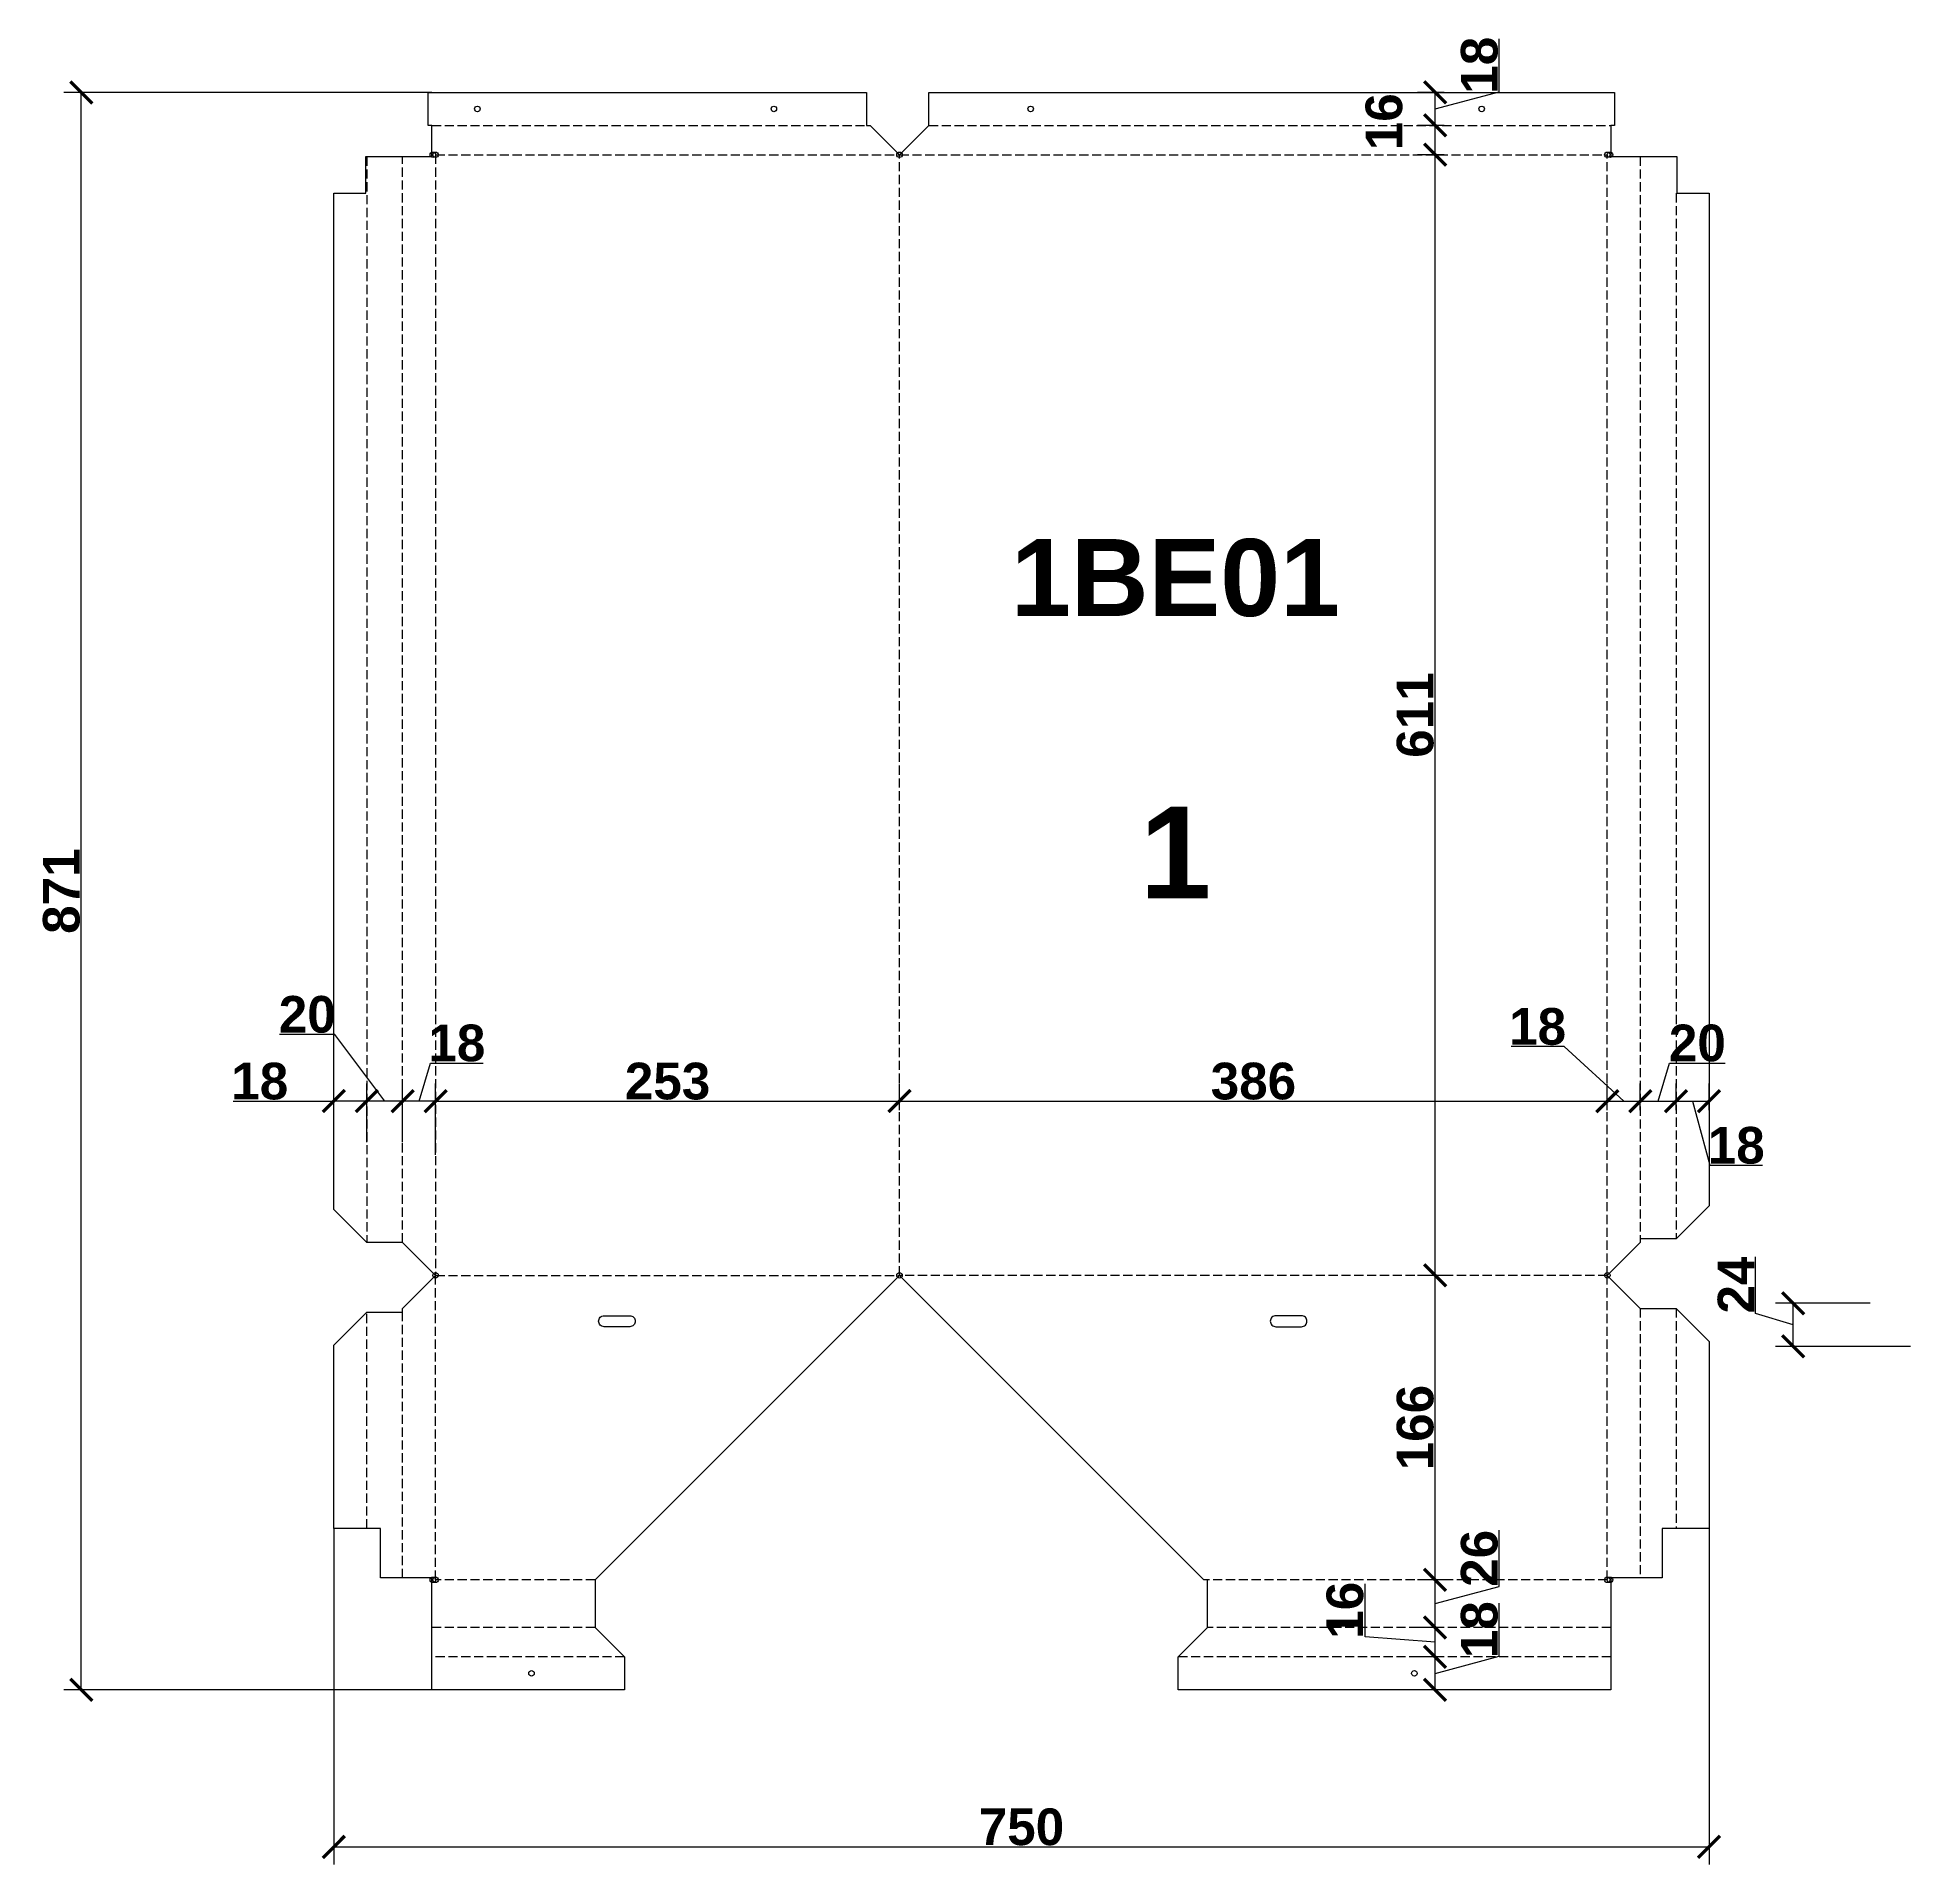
# Model space of a CAD drawing. Header units: millimetres. Extents: x -23420 to -22398, y -10134 to -9138.
import ezdxf
from ezdxf.enums import TextEntityAlignment as Align

# ---------------------------------------------------------------- set-up
doc = ezdxf.new("R2010")
doc.units = ezdxf.units.MM
doc.linetypes.add('CncKadLineStyle_Dot', pattern=[7, 5, -2, 0])
doc.linetypes.add('DASHED', pattern=[7, 5, -2, 0])
doc.layers.get('Defpoints').update_dxf_attribs({"color": 3, "lineweight": 0})
for name, color, linetype in [('KNA - BendingIN', 162, 'Continuous'), ('KNA - BendingOUT', 10, 'Continuous'), ('KNA - Contour', 7, 'Continuous'), ('KNA - Dimensions', 134, 'Continuous'), ('KNA - HorizontalSection', 3, 'Continuous')]:
    doc.layers.add(name, color=color, linetype=linetype)
doc.layers.add('KNA - PanName', color=7, linetype='Continuous', plot=False)
doc.layers.add('KNA - PanQty', color=40, linetype='Continuous', lineweight=5, plot=False)
doc.styles.add('KNA', font='arialbd.ttf', dxfattribs={"height": 20})
doc.styles.add('MtXpl_ISOCPEUR', font='arialbd.ttf')
doc.dimstyles.new('1 к 30', dxfattribs={"dimscale": 25, "dimtxt": 20, "dimasz": 40, "dimexe": 32, "dimexo": 0, "dimgap": 2, "dimtad": 1, "dimdec": 0, "dimzin": 9, "dimtxsty": 'KNA', "dimblk": 'ARCHTICK', "dimcen": 5, "dimadec": 1, "dimazin": 0, "dimtfac": 1, "dimtdec": 0, "dimtmove": 1, "dimatfit": 3, "dimldrblk": 'OBLIQUE', "dimfxl": 1, "dimarcsym": 1})

# ---------------------------------------------------------------- blocks, each defined once
blk = doc.blocks.new('_ArchTick')
at = {"color": 0, "linetype": 'ByBlock', "const_width": 0.15}
blk.add_lwpolyline([(-0.5, -0.5), (0.5, 0.5)], dxfattribs=at)
blk = doc.blocks.new('*D19')
at = {"layer": 'Defpoints', "color": 0, "transparency": 16777216}
for p in [(-23258.1, -9717.6), (-23258.1, -9739.9), (-23240.1, -9739.9)]:
    blk.add_point(p, dxfattribs=at)
at = {"layer": 'KNA - Dimensions', "color": 0, "lineweight": -2, "transparency": 16777216}
for p, q in [((-23258.1, -9739.9), (-23258.1, -9708)), ((-23240.1, -9739.9), (-23240.1, -9708)), ((-23312.9, -9717.6), (-23258.1, -9717.6)), ((-23240.1, -9717.6), (-23258.1, -9717.6))]:
    blk.add_line(p, q, dxfattribs=at)
at = {"layer": 'KNA - Dimensions', "color": 0, "lineweight": -2, "transparency": 16777216, "xscale": 12, "yscale": 12, "zscale": 12, "rotation": 180}
blk.add_blockref('_ArchTick', (-23258.1, -9717.6), dxfattribs=at)
at = {"layer": 'KNA - Dimensions', "color": 0, "lineweight": -2, "transparency": 16777216, "xscale": 12, "yscale": 12, "zscale": 12}
blk.add_blockref('_ArchTick', (-23240.1, -9717.6), dxfattribs=at)
at = {"layer": 'KNA - Dimensions', "color": 0, "transparency": 16777216, "insert": (-23298.5, -9706.8), "char_height": 20, "attachment_point": 5, "style": 'KNA'}
blk.add_mtext('18', dxfattribs=at)
blk = doc.blocks.new('_Oblique')
at = {"color": 0, "linetype": 'ByBlock', "lineweight": -2}
blk.add_line((-0.5, -0.5), (0.5, 0.5), dxfattribs=at)
blk = doc.blocks.new('*D18')
at = {"layer": 'Defpoints', "color": 0, "transparency": 16777216}
for p in [(-23240.1, -9717.6), (-23240.1, -9739.9), (-23220.6, -9739.9)]:
    blk.add_point(p, dxfattribs=at)
at = {"layer": 'KNA - Dimensions', "color": 0, "lineweight": -2, "transparency": 16777216}
for p, q in [((-23257.5, -9681.2), (-23287.7, -9681.2)), ((-23230.3, -9717.6), (-23257.5, -9681.2)), ((-23240.1, -9739.9), (-23240.1, -9708)), ((-23220.6, -9739.9), (-23220.6, -9708)), ((-23220.6, -9717.6), (-23240.1, -9717.6))]:
    blk.add_line(p, q, dxfattribs=at)
at = {"layer": 'KNA - Dimensions', "color": 0, "lineweight": -2, "transparency": 16777216, "xscale": 12, "yscale": 12, "zscale": 12, "rotation": 180}
blk.add_blockref('_ArchTick', (-23240.1, -9717.6), dxfattribs=at)
at = {"layer": 'KNA - Dimensions', "color": 0, "lineweight": -2, "transparency": 16777216, "xscale": 12, "yscale": 12, "zscale": 12}
blk.add_blockref('_ArchTick', (-23220.6, -9717.6), dxfattribs=at)
at = {"layer": 'KNA - Dimensions', "color": 0, "transparency": 16777216, "insert": (-23272.6, -9670.4), "char_height": 20, "attachment_point": 5, "style": 'KNA'}
blk.add_mtext('20', dxfattribs=at)
blk = doc.blocks.new('*D17')
at = {"layer": 'Defpoints', "color": 0, "transparency": 16777216}
for p in [(-23220.6, -9717.6), (-23220.6, -9739.9), (-23202.6, -9739.9)]:
    blk.add_point(p, dxfattribs=at)
at = {"layer": 'KNA - Dimensions', "color": 0, "lineweight": -2, "transparency": 16777216}
for p, q in [((-23211.6, -9717.6), (-23205.4, -9696.9)), ((-23205.4, -9696.9), (-23176.6, -9696.9)), ((-23220.6, -9739.9), (-23220.6, -9708)), ((-23202.6, -9739.9), (-23202.6, -9708)), ((-23202.6, -9717.6), (-23220.6, -9717.6))]:
    blk.add_line(p, q, dxfattribs=at)
at = {"layer": 'KNA - Dimensions', "color": 0, "lineweight": -2, "transparency": 16777216, "xscale": 12, "yscale": 12, "zscale": 12, "rotation": 180}
blk.add_blockref('_ArchTick', (-23220.6, -9717.6), dxfattribs=at)
at = {"layer": 'KNA - Dimensions', "color": 0, "lineweight": -2, "transparency": 16777216, "xscale": 12, "yscale": 12, "zscale": 12}
blk.add_blockref('_ArchTick', (-23202.6, -9717.6), dxfattribs=at)
at = {"layer": 'KNA - Dimensions', "color": 0, "transparency": 16777216, "insert": (-23191, -9686), "char_height": 20, "attachment_point": 5, "style": 'KNA'}
blk.add_mtext('18', dxfattribs=at)
blk = doc.blocks.new('*D16')
at = {"layer": 'Defpoints', "color": 0, "transparency": 16777216}
for p in [(-23258.1, -9950.6), (-22508.1, -9950.6), (-22508.1, -10124.2)]:
    blk.add_point(p, dxfattribs=at)
at = {"layer": 'KNA - Dimensions', "color": 0, "lineweight": -2, "transparency": 16777216}
for p, q in [((-23258.1, -9950.6), (-23258.1, -10133.8)), ((-22508.1, -9950.6), (-22508.1, -10133.8)), ((-23258.1, -10124.2), (-22508.1, -10124.2))]:
    blk.add_line(p, q, dxfattribs=at)
at = {"layer": 'KNA - Dimensions', "color": 0, "lineweight": -2, "transparency": 16777216, "xscale": 12, "yscale": 12, "zscale": 12, "rotation": 180}
blk.add_blockref('_ArchTick', (-23258.1, -10124.2), dxfattribs=at)
at = {"layer": 'KNA - Dimensions', "color": 0, "lineweight": -2, "transparency": 16777216, "xscale": 12, "yscale": 12, "zscale": 12}
blk.add_blockref('_ArchTick', (-22508.1, -10124.2), dxfattribs=at)
at = {"layer": 'KNA - Dimensions', "color": 0, "transparency": 16777216, "insert": (-22883.1, -10113.4), "char_height": 20, "attachment_point": 5, "style": 'KNA'}
blk.add_mtext('750', dxfattribs=at)
blk = doc.blocks.new('*D15')
at = {"layer": 'Defpoints', "color": 0, "transparency": 16777216}
for p in [(-23395.8, -9167.6), (-23204.6, -9167.6), (-23204.6, -10038.6)]:
    blk.add_point(p, dxfattribs=at)
at = {"layer": 'KNA - Dimensions', "color": 0, "lineweight": -2, "transparency": 16777216}
for p, q in [((-23204.6, -9167.6), (-23405.4, -9167.6)), ((-23395.8, -10038.6), (-23395.8, -9167.6)), ((-23204.6, -10038.6), (-23405.4, -10038.6))]:
    blk.add_line(p, q, dxfattribs=at)
at = {"layer": 'KNA - Dimensions', "color": 0, "lineweight": -2, "transparency": 16777216, "xscale": 12, "yscale": 12, "zscale": 12}
for p, rotation in [((-23395.8, -9167.6), 90), ((-23395.8, -10038.6), 270)]:
    blk.add_blockref('_ArchTick', p, dxfattribs=dict(at, rotation=rotation))
at = {"layer": 'KNA - Dimensions', "color": 0, "transparency": 16777216, "insert": (-23406.6, -9603.1), "char_height": 20, "attachment_point": 5, "rotation": 90, "style": 'KNA'}
blk.add_mtext('871', dxfattribs=at)
blk = doc.blocks.new('*D14')
at = {"layer": 'Defpoints', "color": 0, "transparency": 16777216}
for p in [(-22462.2, -9827.8), (-22420.2, -9827.8), (-22398.2, -9851.3)]:
    blk.add_point(p, dxfattribs=at)
at = {"layer": 'KNA - HorizontalSection', "color": 0, "lineweight": -2, "transparency": 16777216}
for p, q in [((-22482.8, -9833.4), (-22482.8, -9802.5)), ((-22462.2, -9839.6), (-22482.8, -9833.4)), ((-22420.2, -9827.8), (-22471.8, -9827.8)), ((-22462.2, -9851.3), (-22462.2, -9827.8)), ((-22398.2, -9851.3), (-22471.8, -9851.3))]:
    blk.add_line(p, q, dxfattribs=at)
at = {"layer": 'KNA - HorizontalSection', "color": 0, "lineweight": -2, "transparency": 16777216, "xscale": 12, "yscale": 12, "zscale": 12}
for p, rotation in [((-22462.2, -9827.8), 90), ((-22462.2, -9851.3), 270)]:
    blk.add_blockref('_ArchTick', p, dxfattribs=dict(at, rotation=rotation))
at = {"layer": 'KNA - HorizontalSection', "color": 0, "transparency": 16777216, "insert": (-22493.4, -9817.9), "char_height": 20, "attachment_point": 5, "rotation": 90, "style": 'KNA'}
blk.add_mtext('24', dxfattribs=at)
blk = doc.blocks.new('*D13')
at = {"layer": 'Defpoints', "color": 0, "transparency": 16777216}
for p in [(-22657.5, -9167.6), (-22652.5, -9167.6), (-22652.5, -9185.6)]:
    blk.add_point(p, dxfattribs=at)
at = {"layer": 'KNA - Dimensions', "color": 0, "lineweight": -2, "transparency": 16777216}
for p, q in [((-22622.5, -9167.2), (-22622.5, -9138.4)), ((-22652.5, -9167.6), (-22667.1, -9167.6)), ((-22657.5, -9176.6), (-22622.5, -9167.2)), ((-22657.5, -9185.6), (-22657.5, -9167.6)), ((-22652.5, -9185.6), (-22667.1, -9185.6))]:
    blk.add_line(p, q, dxfattribs=at)
at = {"layer": 'KNA - Dimensions', "color": 0, "lineweight": -2, "transparency": 16777216, "xscale": 12, "yscale": 12, "zscale": 12}
for p, rotation in [((-22657.5, -9167.6), 90), ((-22657.5, -9185.6), 270)]:
    blk.add_blockref('_ArchTick', p, dxfattribs=dict(at, rotation=rotation))
at = {"layer": 'KNA - Dimensions', "color": 0, "transparency": 16777216, "insert": (-22633.3, -9152.8), "char_height": 20, "attachment_point": 5, "rotation": 90, "style": 'KNA'}
blk.add_mtext('18', dxfattribs=at)
blk = doc.blocks.new('*D12')
at = {"layer": 'Defpoints', "color": 0, "transparency": 16777216}
for p in [(-22657.5, -9185.6), (-22652.5, -9185.6), (-22652.5, -9201.6)]:
    blk.add_point(p, dxfattribs=at)
at = {"layer": 'KNA - Dimensions', "color": 0, "lineweight": -2, "transparency": 16777216}
for p, q in [((-22652.5, -9185.6), (-22667.1, -9185.6)), ((-22657.5, -9201.6), (-22657.5, -9185.6)), ((-22652.5, -9201.6), (-22667.1, -9201.6))]:
    blk.add_line(p, q, dxfattribs=at)
at = {"layer": 'KNA - Dimensions', "color": 0, "lineweight": -2, "transparency": 16777216, "xscale": 12, "yscale": 12, "zscale": 12}
for p, rotation in [((-22657.5, -9185.6), 90), ((-22657.5, -9201.6), 270)]:
    blk.add_blockref('_ArchTick', p, dxfattribs=dict(at, rotation=rotation))
at = {"layer": 'KNA - Dimensions', "color": 0, "transparency": 16777216, "insert": (-22685.3, -9183.6), "char_height": 20, "attachment_point": 5, "rotation": 90, "style": 'KNA'}
blk.add_mtext('16', dxfattribs=at)
blk = doc.blocks.new('*D11')
at = {"layer": 'Defpoints', "color": 0, "transparency": 16777216}
for p in [(-22657.5, -9201.6), (-22652.5, -9201.6), (-22652.5, -9812.6)]:
    blk.add_point(p, dxfattribs=at)
at = {"layer": 'KNA - Dimensions', "color": 0, "lineweight": -2, "transparency": 16777216}
for p, q in [((-22652.5, -9201.6), (-22667.1, -9201.6)), ((-22657.5, -9812.6), (-22657.5, -9201.6)), ((-22652.5, -9812.6), (-22667.1, -9812.6))]:
    blk.add_line(p, q, dxfattribs=at)
at = {"layer": 'KNA - Dimensions', "color": 0, "lineweight": -2, "transparency": 16777216, "xscale": 12, "yscale": 12, "zscale": 12}
for p, rotation in [((-22657.5, -9201.6), 90), ((-22657.5, -9812.6), 270)]:
    blk.add_blockref('_ArchTick', p, dxfattribs=dict(at, rotation=rotation))
at = {"layer": 'KNA - Dimensions', "color": 0, "transparency": 16777216, "insert": (-22668.3, -9507.1), "char_height": 20, "attachment_point": 5, "rotation": 90, "style": 'KNA'}
blk.add_mtext('611', dxfattribs=at)
blk = doc.blocks.new('*D10')
at = {"layer": 'Defpoints', "color": 0, "transparency": 16777216}
for p in [(-22657.5, -9812.6), (-22652.5, -9812.6), (-22652.5, -9978.6)]:
    blk.add_point(p, dxfattribs=at)
at = {"layer": 'KNA - Dimensions', "color": 0, "lineweight": -2, "transparency": 16777216}
for p, q in [((-22652.5, -9812.6), (-22667.1, -9812.6)), ((-22657.5, -9978.6), (-22657.5, -9812.6)), ((-22652.5, -9978.6), (-22667.1, -9978.6))]:
    blk.add_line(p, q, dxfattribs=at)
at = {"layer": 'KNA - Dimensions', "color": 0, "lineweight": -2, "transparency": 16777216, "xscale": 12, "yscale": 12, "zscale": 12}
for p, rotation in [((-22657.5, -9812.6), 90), ((-22657.5, -9978.6), 270)]:
    blk.add_blockref('_ArchTick', p, dxfattribs=dict(at, rotation=rotation))
at = {"layer": 'KNA - Dimensions', "color": 0, "transparency": 16777216, "insert": (-22668.3, -9895.6), "char_height": 20, "attachment_point": 5, "rotation": 90, "style": 'KNA'}
blk.add_mtext('166', dxfattribs=at)
blk = doc.blocks.new('*D9')
at = {"layer": 'Defpoints', "color": 0, "transparency": 16777216}
for p in [(-22657.5, -9978.6), (-22652.5, -9978.6), (-22652.5, -10004.6)]:
    blk.add_point(p, dxfattribs=at)
at = {"layer": 'KNA - Dimensions', "color": 0, "lineweight": -2, "transparency": 16777216}
for p, q in [((-22622.5, -9982.2), (-22622.5, -9951.6)), ((-22652.5, -9978.6), (-22667.1, -9978.6)), ((-22657.5, -10004.6), (-22657.5, -9978.6)), ((-22657.5, -9991.6), (-22622.5, -9982.2)), ((-22652.5, -10004.6), (-22667.1, -10004.6))]:
    blk.add_line(p, q, dxfattribs=at)
at = {"layer": 'KNA - Dimensions', "color": 0, "lineweight": -2, "transparency": 16777216, "xscale": 12, "yscale": 12, "zscale": 12}
for p, rotation in [((-22657.5, -9978.6), 90), ((-22657.5, -10004.6), 270)]:
    blk.add_blockref('_ArchTick', p, dxfattribs=dict(at, rotation=rotation))
at = {"layer": 'KNA - Dimensions', "color": 0, "transparency": 16777216, "insert": (-22633.3, -9966.9), "char_height": 20, "attachment_point": 5, "rotation": 90, "style": 'KNA'}
blk.add_mtext('26', dxfattribs=at)
blk = doc.blocks.new('*D8')
at = {"layer": 'Defpoints', "color": 0, "transparency": 16777216}
for p in [(-22657.5, -10004.6), (-22652.5, -10004.6), (-22652.5, -10020.6)]:
    blk.add_point(p, dxfattribs=at)
at = {"layer": 'KNA - Dimensions', "color": 0, "lineweight": -2, "transparency": 16777216}
for p, q in [((-22695.7, -10009.7), (-22695.7, -9980.7)), ((-22657.5, -10012.6), (-22695.7, -10009.7)), ((-22652.5, -10004.6), (-22667.1, -10004.6)), ((-22657.5, -10020.6), (-22657.5, -10004.6)), ((-22652.5, -10020.6), (-22667.1, -10020.6))]:
    blk.add_line(p, q, dxfattribs=at)
at = {"layer": 'KNA - Dimensions', "color": 0, "lineweight": -2, "transparency": 16777216, "xscale": 12, "yscale": 12, "zscale": 12}
for p, rotation in [((-22657.5, -10004.6), 90), ((-22657.5, -10020.6), 270)]:
    blk.add_blockref('_ArchTick', p, dxfattribs=dict(at, rotation=rotation))
at = {"layer": 'KNA - Dimensions', "color": 0, "transparency": 16777216, "insert": (-22706.6, -9995.2), "char_height": 20, "attachment_point": 5, "rotation": 90, "style": 'KNA'}
blk.add_mtext('16', dxfattribs=at)
blk = doc.blocks.new('*D7')
at = {"layer": 'Defpoints', "color": 0, "transparency": 16777216}
for p in [(-22657.5, -10020.6), (-22652.5, -10020.6), (-22652.5, -10038.6)]:
    blk.add_point(p, dxfattribs=at)
at = {"layer": 'KNA - Dimensions', "color": 0, "lineweight": -2, "transparency": 16777216}
for p, q in [((-22622.5, -10020.2), (-22622.5, -9991.4)), ((-22652.5, -10020.6), (-22667.1, -10020.6)), ((-22657.5, -10029.6), (-22622.5, -10020.2)), ((-22657.5, -10038.6), (-22657.5, -10020.6)), ((-22652.5, -10038.6), (-22667.1, -10038.6))]:
    blk.add_line(p, q, dxfattribs=at)
at = {"layer": 'KNA - Dimensions', "color": 0, "lineweight": -2, "transparency": 16777216, "xscale": 12, "yscale": 12, "zscale": 12}
for p, rotation in [((-22657.5, -10020.6), 90), ((-22657.5, -10038.6), 270)]:
    blk.add_blockref('_ArchTick', p, dxfattribs=dict(at, rotation=rotation))
at = {"layer": 'KNA - Dimensions', "color": 0, "transparency": 16777216, "insert": (-22633.3, -10005.8), "char_height": 20, "attachment_point": 5, "rotation": 90, "style": 'KNA'}
blk.add_mtext('18', dxfattribs=at)
blk = doc.blocks.new('*D6')
at = {"layer": 'Defpoints', "color": 0, "transparency": 16777216}
for p in [(-22526.1, -9722.6), (-22508.1, -9717.6), (-22508.1, -9722.6)]:
    blk.add_point(p, dxfattribs=at)
at = {"layer": 'KNA - Dimensions', "color": 0, "lineweight": -2, "transparency": 16777216}
for p, q in [((-22526.1, -9722.6), (-22526.1, -9708)), ((-22508.1, -9722.6), (-22508.1, -9708)), ((-22526.1, -9717.6), (-22508.1, -9717.6)), ((-22517.1, -9717.6), (-22507.7, -9752.6)), ((-22507.7, -9752.6), (-22478.9, -9752.6))]:
    blk.add_line(p, q, dxfattribs=at)
at = {"layer": 'KNA - Dimensions', "color": 0, "lineweight": -2, "transparency": 16777216, "xscale": 12, "yscale": 12, "zscale": 12, "rotation": 180}
blk.add_blockref('_ArchTick', (-22526.1, -9717.6), dxfattribs=at)
at = {"layer": 'KNA - Dimensions', "color": 0, "lineweight": -2, "transparency": 16777216, "xscale": 12, "yscale": 12, "zscale": 12}
blk.add_blockref('_ArchTick', (-22508.1, -9717.6), dxfattribs=at)
at = {"layer": 'KNA - Dimensions', "color": 0, "transparency": 16777216, "insert": (-22493.3, -9741.8), "char_height": 20, "attachment_point": 5, "style": 'KNA'}
blk.add_mtext('18', dxfattribs=at)
blk = doc.blocks.new('*D5')
at = {"layer": 'Defpoints', "color": 0, "transparency": 16777216}
for p in [(-22545.6, -9722.6), (-22526.1, -9717.6), (-22526.1, -9722.6)]:
    blk.add_point(p, dxfattribs=at)
at = {"layer": 'KNA - Dimensions', "color": 0, "lineweight": -2, "transparency": 16777216}
for p, q in [((-22535.8, -9717.6), (-22529.6, -9696.9)), ((-22529.6, -9696.9), (-22499.4, -9696.9)), ((-22545.6, -9722.6), (-22545.6, -9708)), ((-22526.1, -9722.6), (-22526.1, -9708)), ((-22545.6, -9717.6), (-22526.1, -9717.6))]:
    blk.add_line(p, q, dxfattribs=at)
at = {"layer": 'KNA - Dimensions', "color": 0, "lineweight": -2, "transparency": 16777216, "xscale": 12, "yscale": 12, "zscale": 12, "rotation": 180}
blk.add_blockref('_ArchTick', (-22545.6, -9717.6), dxfattribs=at)
at = {"layer": 'KNA - Dimensions', "color": 0, "lineweight": -2, "transparency": 16777216, "xscale": 12, "yscale": 12, "zscale": 12}
blk.add_blockref('_ArchTick', (-22526.1, -9717.6), dxfattribs=at)
at = {"layer": 'KNA - Dimensions', "color": 0, "transparency": 16777216, "insert": (-22514.5, -9686), "char_height": 20, "attachment_point": 5, "style": 'KNA'}
blk.add_mtext('20', dxfattribs=at)
blk = doc.blocks.new('*D4')
at = {"layer": 'Defpoints', "color": 0, "transparency": 16777216}
for p in [(-22563.6, -9722.6), (-22545.6, -9717.6), (-22545.6, -9722.6)]:
    blk.add_point(p, dxfattribs=at)
at = {"layer": 'KNA - Dimensions', "color": 0, "lineweight": -2, "transparency": 16777216}
for p, q in [((-22587.1, -9687.8), (-22616, -9687.8)), ((-22554.6, -9717.6), (-22587.1, -9687.8)), ((-22563.6, -9722.6), (-22563.6, -9708)), ((-22545.6, -9722.6), (-22545.6, -9708)), ((-22563.6, -9717.6), (-22545.6, -9717.6))]:
    blk.add_line(p, q, dxfattribs=at)
at = {"layer": 'KNA - Dimensions', "color": 0, "lineweight": -2, "transparency": 16777216, "xscale": 12, "yscale": 12, "zscale": 12, "rotation": 180}
blk.add_blockref('_ArchTick', (-22563.6, -9717.6), dxfattribs=at)
at = {"layer": 'KNA - Dimensions', "color": 0, "lineweight": -2, "transparency": 16777216, "xscale": 12, "yscale": 12, "zscale": 12}
blk.add_blockref('_ArchTick', (-22545.6, -9717.6), dxfattribs=at)
at = {"layer": 'KNA - Dimensions', "color": 0, "transparency": 16777216, "insert": (-22601.6, -9677), "char_height": 20, "attachment_point": 5, "style": 'KNA'}
blk.add_mtext('18', dxfattribs=at)
blk = doc.blocks.new('*D3')
at = {"layer": 'Defpoints', "color": 0, "transparency": 16777216}
for p in [(-22949.6, -9722.6), (-22563.6, -9717.6), (-22563.6, -9722.6)]:
    blk.add_point(p, dxfattribs=at)
at = {"layer": 'KNA - Dimensions', "color": 0, "lineweight": -2, "transparency": 16777216}
for p, q in [((-22949.6, -9722.6), (-22949.6, -9708)), ((-22563.6, -9722.6), (-22563.6, -9708)), ((-22949.6, -9717.6), (-22563.6, -9717.6))]:
    blk.add_line(p, q, dxfattribs=at)
at = {"layer": 'KNA - Dimensions', "color": 0, "lineweight": -2, "transparency": 16777216, "xscale": 12, "yscale": 12, "zscale": 12, "rotation": 180}
blk.add_blockref('_ArchTick', (-22949.6, -9717.6), dxfattribs=at)
at = {"layer": 'KNA - Dimensions', "color": 0, "lineweight": -2, "transparency": 16777216, "xscale": 12, "yscale": 12, "zscale": 12}
blk.add_blockref('_ArchTick', (-22563.6, -9717.6), dxfattribs=at)
at = {"layer": 'KNA - Dimensions', "color": 0, "transparency": 16777216, "insert": (-22756.6, -9706.8), "char_height": 20, "attachment_point": 5, "style": 'KNA'}
blk.add_mtext('386', dxfattribs=at)
blk = doc.blocks.new('*D2')
at = {"layer": 'Defpoints', "color": 0, "transparency": 16777216}
for p in [(-22949.6, -9717.6), (-22949.6, -9722.6), (-23202.6, -9746.8)]:
    blk.add_point(p, dxfattribs=at)
at = {"layer": 'KNA - Dimensions', "color": 0, "lineweight": -2, "transparency": 16777216}
for p, q in [((-23202.6, -9746.8), (-23202.6, -9708)), ((-22949.6, -9722.6), (-22949.6, -9708)), ((-23202.6, -9717.6), (-22949.6, -9717.6))]:
    blk.add_line(p, q, dxfattribs=at)
at = {"layer": 'KNA - Dimensions', "color": 0, "lineweight": -2, "transparency": 16777216, "xscale": 12, "yscale": 12, "zscale": 12, "rotation": 180}
blk.add_blockref('_ArchTick', (-23202.6, -9717.6), dxfattribs=at)
at = {"layer": 'KNA - Dimensions', "color": 0, "lineweight": -2, "transparency": 16777216, "xscale": 12, "yscale": 12, "zscale": 12}
blk.add_blockref('_ArchTick', (-22949.6, -9717.6), dxfattribs=at)
at = {"layer": 'KNA - Dimensions', "color": 0, "transparency": 16777216, "insert": (-23076.1, -9706.8), "char_height": 20, "attachment_point": 5, "style": 'KNA'}
blk.add_mtext('253', dxfattribs=at)

msp = doc.modelspace()

# ---------------------------------------------------------------- linework, layer by layer
at = {"layer": 'KNA - BendingIN', "linetype": 'DASHED'}
for p, q in [((-23240.1, -9202.6), (-23240.1, -9794.6)), ((-23202.6, -9201.6), (-22949.6, -9201.6)), ((-23202.6, -9201.6), (-23202.6, -9812.6)), ((-22949.6, -9201.6), (-22563.6, -9201.6)), ((-22949.6, -9812.6), (-22949.6, -9201.6)), ((-22563.6, -9812.6), (-22563.6, -9201.6)), ((-22526.1, -9222.6), (-22526.1, -9792.6)), ((-23202.6, -9978.6), (-23202.6, -9812.6)), ((-23202.6, -9812.6), (-22949.6, -9812.6)), ((-22563.6, -9812.6), (-22949.6, -9812.6)), ((-22563.6, -9978.6), (-22563.6, -9812.6)), ((-23240.1, -9950.6), (-23240.1, -9832.6)), ((-22526.1, -9830.6), (-22526.1, -9950.6)), ((-23115.6, -9978.6), (-23202.6, -9978.6)), ((-22563.6, -9978.6), (-22783.6, -9978.6)), ((-23115.6, -10004.6), (-23204.6, -10004.6)), ((-22561.6, -10004.6), (-22781.6, -10004.6))]:
    msp.add_line(p, q, dxfattribs=at)
at = {"layer": 'KNA - BendingOUT', "linetype": 'CncKadLineStyle_Dot'}
for p, q in [((-23204.6, -9185.6), (-22967.6, -9185.6)), ((-22933.6, -9185.6), (-22561.6, -9185.6)), ((-23220.6, -9794.6), (-23220.6, -9202.6)), ((-22545.6, -9202.6), (-22545.6, -9792.6)), ((-23220.6, -9977.6), (-23220.6, -9832.6)), ((-22545.6, -9830.6), (-22545.6, -9977.6))]:
    msp.add_line(p, q, dxfattribs=at)
at = {"layer": 'KNA - BendingOUT', "linetype": 'DASHED'}
for p, q in [((-23099.6, -10020.6), (-23204.6, -10020.6)), ((-22561.6, -10020.6), (-22797.6, -10020.6))]:
    msp.add_line(p, q, dxfattribs=at)
at = {"layer": 'KNA - Contour'}
msp.add_lwpolyline([(-22949.6, -9812.6), (-23115.6, -9978.6), (-23115.6, -10004.6), (-23099.6, -10020.6), (-23099.6, -10038.6), (-23204.6, -10038.6), (-23204.6, -9977.6), (-23232.6, -9977.6), (-23232.6, -9950.6), (-23258.1, -9950.6), (-23258.1, -9850.6), (-23240.1, -9832.6), (-23220.6, -9832.6), (-23220.6, -9830.6), (-23202.6, -9812.6), (-23220.6, -9794.6), (-23240.1, -9794.6), (-23258.1, -9776.6), (-23258.1, -9222.6), (-23240.6, -9222.6), (-23240.6, -9202.6), (-23204.6, -9202.6), (-23204.6, -9185.6), (-23206.6, -9185.6), (-23206.6, -9167.6), (-22967.6, -9167.6), (-22967.6, -9185.6), (-22965.6, -9185.6), (-22949.6, -9201.6), (-22933.6, -9185.6), (-22933.6, -9167.6), (-22559.6, -9167.6), (-22559.6, -9185.6), (-22561.6, -9185.6), (-22561.6, -9202.6), (-22525.6, -9202.6), (-22525.6, -9222.6), (-22508.1, -9222.6), (-22508.1, -9774.6), (-22526.1, -9792.6), (-22545.6, -9792.6), (-22545.6, -9794.6), (-22563.6, -9812.6), (-22545.6, -9830.6), (-22526.1, -9830.6), (-22508.1, -9848.6), (-22508.1, -9950.6), (-22533.6, -9950.6), (-22533.6, -9977.6), (-22561.6, -9977.6), (-22561.6, -10038.6), (-22797.6, -10038.6), (-22797.6, -10020.6), (-22781.6, -10004.6), (-22781.6, -9978.6), (-22783.6, -9978.6)], close=True, dxfattribs=at)
for points in [[(-23110.7, -9834.6), (-23096.7, -9834.6, -0.414214), (-23093.7, -9837.6, -0.414214), (-23096.7, -9840.6), (-23110.7, -9840.6, -0.414214), (-23113.7, -9837.6, -0.414214)], [(-22730.4, -9834.6), (-22744.4, -9834.6, 0.414214), (-22747.4, -9837.6, 0.414214), (-22744.4, -9840.6), (-22730.4, -9840.6, 0.414214), (-22727.4, -9837.6, 0.414214)]]:
    msp.add_lwpolyline(points, format="xyb", close=True, dxfattribs=at)
for centre in [(-23179.8, -9176.6), (-23018.1, -9176.6), (-22878.1, -9176.6), (-22632.1, -9176.6), (-23204.1, -9201.6), (-23202.6, -9201.6), (-22949.6, -9201.6), (-22949.6, -9201.6), (-22563.6, -9201.6), (-22562.1, -9201.6), (-23202.6, -9812.6), (-22949.6, -9812.6), (-22563.6, -9812.6), (-23204.1, -9978.6), (-23202.6, -9978.6), (-22563.6, -9978.6), (-22562.1, -9978.6), (-23150.3, -10029.6), (-22668.8, -10029.6)]:
    msp.add_circle(centre, 1.5, dxfattribs=at)

# ---------------------------------------------------------------- texts
at = {"layer": 'KNA - PanName', "color": 84, "style": 'MtXpl_ISOCPEUR'}
msp.add_text('1BE01', height=42, dxfattribs=at).set_placement((-22799.1, -9432.1), align=Align.MIDDLE_CENTER)
at = {"layer": 'KNA - PanQty', "style": 'MtXpl_ISOCPEUR'}
msp.add_text('1', height=50, dxfattribs=at).set_placement((-22799.1, -9582.1), align=Align.MIDDLE_CENTER)

# ---------------------------------------------------------------- dimensions: what is measured, and where the dimension line sits
at = {"layer": 'KNA - Dimensions'}
for base, p1, p2, override, picture, middle in [((-22657.5, -9167.6), (-22652.5, -9185.6), (-22652.5, -9167.6), {"dimscale": 0.3, "dimdec": 0, "dimtxsty": 'KNA', "dimadec": 1}, '*D13', (-22622.5, -9166.6)), ((-22657.5, -9185.6), (-22652.5, -9201.6), (-22652.5, -9185.6), {"dimscale": 0.3, "dimdec": 0, "dimtxsty": 'KNA', "dimadec": 1}, '*D12', (-22674.5, -9183.6)), ((-22657.5, -9978.6), (-22652.5, -10004.6), (-22652.5, -9978.6), {"dimscale": 0.3, "dimdec": 0, "dimtxsty": 'KNA', "dimadec": 1}, '*D9', (-22622.5, -9981.6)), ((-22657.5, -10004.6), (-22652.5, -10020.6), (-22652.5, -10004.6), {"dimscale": 0.3}, '*D8', (-22695.7, -10009.1)), ((-22657.5, -10020.6), (-22652.5, -10038.6), (-22652.5, -10020.6), {"dimscale": 0.3, "dimdec": 0, "dimtxsty": 'KNA', "dimadec": 1}, '*D7', (-22622.5, -10019.6))]:
    dim = msp.add_linear_dim(base=base, p1=p1, p2=p2, angle=90, dimstyle='1 к 30', override=override, dxfattribs=at)
    dim.commit()
    dim.dimension.update_dxf_attribs({"geometry": picture, "text_midpoint": middle, "dimtype": 128})
for base, p1, p2, override, picture, middle in [((-23395.8, -9167.6), (-23204.6, -10038.6), (-23204.6, -9167.6), {"dimscale": 0.3}, '*D15', (-23406.6, -9603.1)), ((-22657.5, -9201.6), (-22652.5, -9812.6), (-22652.5, -9201.6), {"dimscale": 0.3, "dimdec": 0, "dimtxsty": 'KNA', "dimadec": 1}, '*D11', (-22668.3, -9507.1)), ((-22657.5, -9812.6), (-22652.5, -9978.6), (-22652.5, -9812.6), {"dimscale": 0.3, "dimdec": 0, "dimtxsty": 'KNA', "dimadec": 1}, '*D10', (-22668.3, -9895.6))]:
    dim = msp.add_linear_dim(base=base, p1=p1, p2=p2, angle=90, dimstyle='1 к 30', override=override, dxfattribs=at)
    dim.commit()
    dim.dimension.update_dxf_attribs({"geometry": picture, "text_midpoint": middle})
for base, p1, p2, override, picture, middle in [((-23240.0917484, -9717.5711695), (-23220.5917484, -9739.9092435), (-23240.0917484, -9739.9092435), {"dimscale": 0.3}, '*D18', (-23258.092121, -9681.2193459)), ((-22545.6, -9717.6), (-22563.6, -9722.6), (-22545.6, -9722.6), {"dimscale": 0.3}, '*D4', (-22587.7, -9687.8)), ((-23258.1, -9717.6), (-23240.1, -9739.9), (-23258.1, -9739.9), {"dimscale": 0.3}, '*D19', (-23298.5, -9702)), ((-22508.1, -9717.6), (-22526.1, -9722.6), (-22508.1, -9722.6), {"dimscale": 0.3, "dimdec": 0, "dimtxsty": 'KNA', "dimadec": 1}, '*D6', (-22507.1, -9752.6))]:
    dim = msp.add_linear_dim(base=base, p1=p1, p2=p2, dimstyle='1 к 30', override=override, dxfattribs=at)
    dim.commit()
    dim.dimension.update_dxf_attribs({"geometry": picture, "text_midpoint": middle, "dimtype": 128})
for base, p1, p2, override, picture, middle in [((-23220.6, -9717.6), (-23202.6, -9739.9), (-23220.6, -9739.9), {"dimscale": 0.3}, '*D17', (-23204.8, -9686)), ((-22526.093254, -9717.5723437), (-22545.593254, -9722.5723437), (-22526.093254, -9722.5723437), {"dimscale": 0.3, "dimdec": 0, "dimtxsty": 'KNA', "dimadec": 1}, '*D5', (-22529.029816, -9686.0494242)), ((-22949.6, -9717.6), (-23202.6, -9746.8), (-22949.6, -9722.6), {"dimscale": 0.3}, '*D2', (-23076.1, -9706.8)), ((-22563.6, -9717.6), (-22949.6, -9722.6), (-22563.6, -9722.6), {"dimscale": 0.3, "dimdec": 0, "dimtxsty": 'KNA', "dimadec": 1}, '*D3', (-22756.6, -9706.8)), ((-22508.1, -10124.2), (-23258.1, -9950.6), (-22508.1, -9950.6), {"dimscale": 0.3}, '*D16', (-22883.1, -10113.4))]:
    dim = msp.add_linear_dim(base=base, p1=p1, p2=p2, dimstyle='1 к 30', override=override, dxfattribs=at)
    dim.commit()
    dim.dimension.update_dxf_attribs({"geometry": picture, "text_midpoint": middle})
at = {"layer": 'KNA - HorizontalSection', "color": 3}
dim = msp.add_linear_dim(base=(-22462.2297987, -9827.8054268), p1=(-22398.2297987, -9851.3054268), p2=(-22420.2297987, -9827.8054268), angle=90, dimstyle='1 к 30', override={"dimscale": 0.3, "dimtxsty": 'KNA'}, dxfattribs=at)
dim.commit()
dim.dimension.update_dxf_attribs({"geometry": '*D14', "text_midpoint": (-22493.4116541, -9832.7931485)})

doc.saveas('drawing.dxf')
